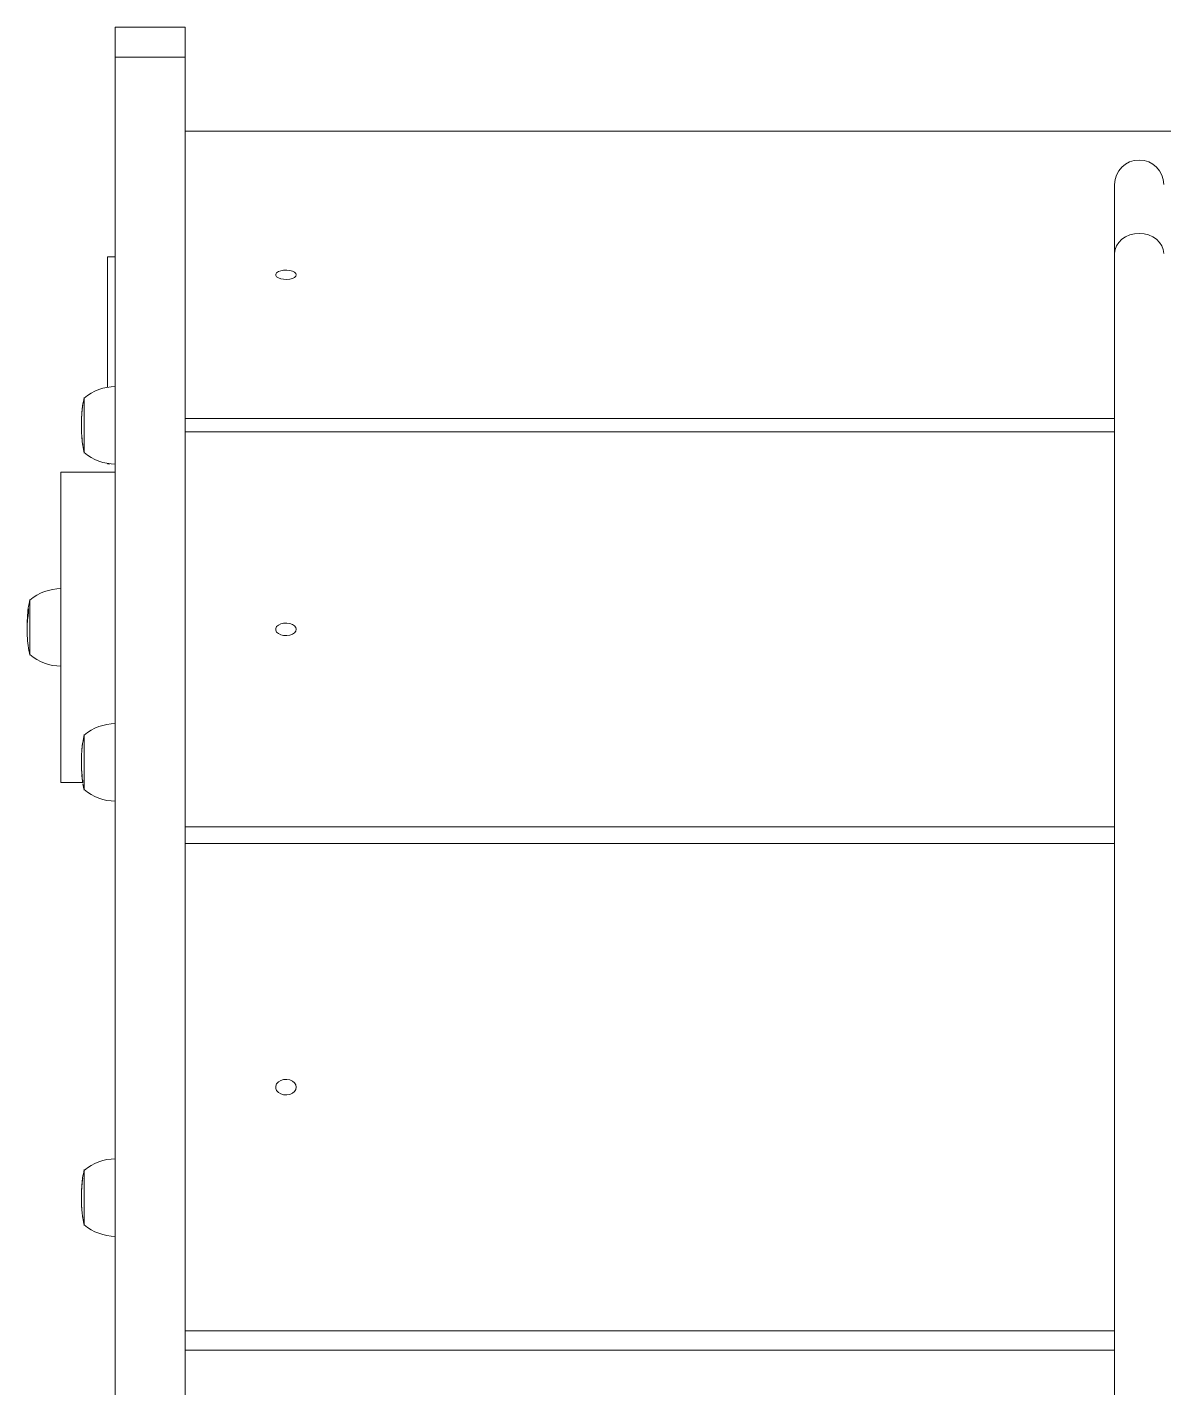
# Model space of a CAD drawing. Header units: millimetres. Extents: x -9848 to 7178, y -5300 to 6667.
# Drawn here: x -2572 to -2133, y 3236 to 3762 of the extents above; entities that cross this region are included whole.
import ezdxf

# ---------------------------------------------------------------- set-up
doc = ezdxf.new("R2010")
doc.units = ezdxf.units.MM
doc.layers.add('DIKOM_ОБЪЕКТ', color=7, linetype='Continuous')

msp = doc.modelspace()

# ---------------------------------------------------------------- linework, layer by layer
at = {"layer": 'DIKOM_ОБЪЕКТ', "color": 7, "linetype": 'Continuous', "lineweight": 15}
for p, q in [((-2511.08, 3761.67), (-2538.08, 3761.67)), ((-2538.08, 3750.13), (-2538.08, 3761.67)), ((-2511.08, 3750.13), (-2511.08, 3761.67)), ((-2538.08, 3750.13), (-2511.08, 3750.13)), ((-2538.08, 3750.13), (-2538.08, 2578.87)), ((-2511.08, 2548.6), (-2511.08, 3750.13)), ((-1865.08, 3721.51), (-2511.08, 3721.51)), ((-2151.58, 3700.81), (-2151.58, 3674.14)), ((-2541.08, 3672.88), (-2538.08, 3672.88)), ((-2541.08, 3622.47), (-2541.08, 3672.88)), ((-2151.58, 3674.14), (-2151.58, 2849.92)), ((-2550.74, 3614.89), (-2550.75, 3614.82)), ((-2550.73, 3614.89), (-2550.74, 3614.89)), ((-2550.68, 3615.28), (-2550.66, 3615.38)), ((-2550.08, 3596.94), (-2550.08, 3618.54)), ((-2551.13, 3609.18), (-2551.13, 3609.35)), ((-2551.13, 3609.2), (-2551.13, 3608.17)), ((-2551.11, 3610.4), (-2551.09, 3610.53)), ((-2551.06, 3611.34), (-2551.08, 3611.22)), ((-2551.06, 3611.67), (-2551.03, 3611.8)), ((-2511.08, 3610.37), (-2151.58, 3610.37)), ((-2551.13, 3608.09), (-2551.13, 3607.02)), ((-2551.13, 3607.65), (-2551.13, 3608.08)), ((-2551.13, 3607.02), (-2551.13, 3606.71)), ((-2551.13, 3606.68), (-2551.13, 3606.27)), ((-2551.06, 3603.91), (-2551.06, 3603.95)), ((-2151.58, 3605.25), (-2511.08, 3605.25)), ((-2550.97, 3602.95), (-2550.97, 3602.97)), ((-2550.91, 3602.22), (-2550.97, 3602.95)), ((-2550.94, 3602.75), (-2550.88, 3601.73)), ((-2550.84, 3601.38), (-2550.71, 3600.74)), ((-2550.7, 3600.52), (-2550.78, 3601)), ((-2550.7, 3600.52), (-2550.7, 3600.52)), ((-2550.67, 3600.52), (-2550.7, 3600.52)), ((-2550.68, 3600.52), (-2550.7, 3600.52)), ((-2538.08, 3589.61), (-2559.08, 3589.61)), ((-2559.08, 3469.61), (-2559.08, 3589.61)), ((-2541.08, 3592.88), (-2541.08, 3593.01)), ((-2540.24, 3592.88), (-2541.08, 3592.88)), ((-2571.08, 3518.81), (-2571.08, 3540.41)), ((-2572.13, 3531.33), (-2572.12, 3531.65)), ((-2572.13, 3531.08), (-2572.13, 3530.87)), ((-2572.13, 3530.86), (-2572.13, 3530.83)), ((-2572.13, 3530.85), (-2572.13, 3530.85)), ((-2572.13, 3530.8), (-2572.13, 3530.84)), ((-2572.13, 3530.31), (-2572.13, 3529.45)), ((-2571.98, 3533.73), (-2571.97, 3533.46)), ((-2571.68, 3534.66), (-2571.74, 3534.66)), ((-2572.13, 3528.37), (-2572.13, 3528.97)), ((-2572.13, 3528.96), (-2572.13, 3528.25)), ((-2572.13, 3528.25), (-2572.13, 3528.14)), ((-2572.13, 3528.14), (-2572.13, 3528.13)), ((-2572.11, 3526.73), (-2572.09, 3526.33)), ((-2550.08, 3466.62), (-2550.08, 3488.22)), ((-2550.73, 3484.62), (-2550.74, 3484.62)), ((-2550.67, 3485.07), (-2550.66, 3485.15)), ((-2551.13, 3478.83), (-2551.13, 3479.02)), ((-2551.13, 3478.85), (-2551.13, 3477.93)), ((-2551.13, 3477.9), (-2551.13, 3476.85)), ((-2551.13, 3477.54), (-2551.13, 3477.9)), ((-2551.11, 3480.12), (-2551.09, 3480.37)), ((-2551.11, 3479.91), (-2551.11, 3480.04)), ((-2551.06, 3481.18), (-2551.07, 3480.95)), ((-2551.05, 3481.41), (-2551.03, 3481.62)), ((-2551.13, 3476.85), (-2551.13, 3476.47)), ((-2551.13, 3476.47), (-2551.13, 3475.95)), ((-2551.06, 3473.66), (-2551.06, 3473.66)), ((-2550.97, 3472.85), (-2550.97, 3472.87)), ((-2550.94, 3472.72), (-2550.88, 3471.43)), ((-2559.08, 3469.61), (-2550.65, 3469.61)), ((-2550.87, 3471.33), (-2550.89, 3471.6)), ((-2550.84, 3471.09), (-2550.71, 3470.73)), ((-2550.7, 3470.46), (-2550.82, 3470.88)), ((-2550.7, 3470.45), (-2550.7, 3470.46)), ((-2550.67, 3470.46), (-2550.7, 3470.46)), ((-2550.66, 3470.45), (-2550.7, 3470.45)), ((-2511.08, 3452.47), (-2151.58, 3452.47)), ((-2151.58, 3446.09), (-2511.08, 3446.09)), ((-2550.08, 3298.33), (-2550.08, 3319.93)), ((-2550.72, 3316), (-2550.74, 3316)), ((-2551.13, 3310.71), (-2551.13, 3311.12)), ((-2551.13, 3310.56), (-2551.13, 3310.71)), ((-2551.13, 3310.6), (-2551.13, 3310.61)), ((-2551.13, 3310.6), (-2551.13, 3309.82)), ((-2551.13, 3309.2), (-2551.13, 3308.19)), ((-2551.13, 3308.7), (-2551.13, 3309.2)), ((-2551.12, 3311.29), (-2551.12, 3311.35)), ((-2551.01, 3313.69), (-2551, 3313.95)), ((-2551.13, 3307.99), (-2551.13, 3307.89)), ((-2551.13, 3307.89), (-2551.13, 3307.66)), ((-2551.09, 3305.73), (-2551.09, 3305.73)), ((-2551.02, 3304.66), (-2551, 3304.52)), ((-2550.97, 3304.12), (-2550.98, 3304.21)), ((-2550.97, 3304.11), (-2550.97, 3304.12)), ((-2550.95, 3303.93), (-2550.97, 3304.11)), ((-2550.94, 3303.81), (-2550.91, 3303.52)), ((-2550.77, 3302.32), (-2550.71, 3301.8)), ((-2550.7, 3301.69), (-2550.72, 3301.94)), ((-2550.7, 3301.74), (-2550.7, 3301.68)), ((-2550.7, 3301.68), (-2550.7, 3301.69)), ((-2550.69, 3301.69), (-2550.7, 3301.69)), ((-2550.69, 3301.68), (-2550.7, 3301.68)), ((-2550.61, 3301.17), (-2550.63, 3301.28)), ((-2511.08, 3257.58), (-2151.58, 3257.58)), ((-2151.58, 3250.18), (-2511.08, 3250.18))]:
    msp.add_line(p, q, dxfattribs=at)
at = {"layer": 'DIKOM_ОБЪЕКТ', "color": 7, "linetype": 'Continuous', "lineweight": 15, "flags": 128}
for points in [[(-2142.08, 3681.95), (-2143.93, 3681.8), (-2145.71, 3681.35), (-2147.36, 3680.63), (-2148.79, 3679.66), (-2149.98, 3678.48), (-2150.85, 3677.13), (-2151.39, 3675.66), (-2151.58, 3674.14)], [(-2132.58, 3674.14), (-2132.76, 3675.66), (-2133.3, 3677.13), (-2134.18, 3678.48), (-2135.36, 3679.66), (-2136.8, 3680.63), (-2138.44, 3681.35), (-2140.22, 3681.8), (-2142.08, 3681.95)], [(-2468.08, 3665.94), (-2468.25, 3665.42), (-2468.77, 3664.94), (-2469.58, 3664.55), (-2470.62, 3664.29), (-2471.78, 3664.17), (-2472.97, 3664.21), (-2474.08, 3664.4), (-2475.01, 3664.73), (-2475.68, 3665.17), (-2476.03, 3665.68), (-2476.03, 3666.21), (-2475.68, 3666.71), (-2475.01, 3667.15), (-2474.08, 3667.48), (-2472.97, 3667.67), (-2471.78, 3667.71), (-2470.62, 3667.6), (-2469.58, 3667.33), (-2468.77, 3666.94), (-2468.25, 3666.47), (-2468.08, 3665.94)], [(-2468.08, 3528.86), (-2468.25, 3528.14), (-2468.77, 3527.48), (-2469.58, 3526.95), (-2470.62, 3526.58), (-2471.78, 3526.42), (-2472.97, 3526.48), (-2474.08, 3526.74), (-2475.01, 3527.2), (-2475.68, 3527.8), (-2476.03, 3528.49), (-2476.03, 3529.22), (-2475.68, 3529.92), (-2475.01, 3530.52), (-2474.08, 3530.98), (-2472.97, 3531.24), (-2471.78, 3531.3), (-2470.62, 3531.13), (-2469.58, 3530.77), (-2468.77, 3530.24), (-2468.25, 3529.58), (-2468.08, 3528.86)], [(-2468.08, 3351.83), (-2468.25, 3350.94), (-2468.77, 3350.14), (-2469.58, 3349.48), (-2470.62, 3349.03), (-2471.78, 3348.83), (-2472.97, 3348.89), (-2474.08, 3349.22), (-2475.01, 3349.78), (-2475.68, 3350.53), (-2476.03, 3351.38), (-2476.03, 3352.28), (-2475.68, 3353.14), (-2475.01, 3353.89), (-2474.08, 3354.45), (-2472.97, 3354.77), (-2471.78, 3354.84), (-2470.62, 3354.64), (-2469.58, 3354.19), (-2468.77, 3353.53), (-2468.25, 3352.72), (-2468.08, 3351.83)]]:
    msp.add_lwpolyline(points, dxfattribs=at)
at = {"layer": 'DIKOM_ОБЪЕКТ', "color": 7, "linetype": 'Continuous', "lineweight": 15}
for centre, radius, start, end in [((-2142.08, 3700.81), 9.5, 0, 180), ((-2537.92, 3604.06), 18.68, 90.4909, 130.6212), ((-2509.29, 3609.22), 41.84, 172.3016, 175.0914), ((-2509.29, 3609.22), 41.84, 167.1204, 171.6696), ((-2509.29, 3609.22), 41.84, 177.261, 178.3843), ((-2509.29, 3609.22), 41.84, 175.7556, 176.636), ((-2509.29, 3606.27), 41.84, 180, 182.5889), ((-2509.29, 3606.27), 41.84, 183.1676, 184.0908), ((-2509.29, 3606.27), 41.84, 184.7178, 185.5493), ((-2509.29, 3606.27), 41.84, 186.154, 186.7321), ((-2509.29, 3606.27), 41.84, 187.2379, 188.1158), ((-2509.29, 3606.27), 41.84, 188.7474, 192.8796), ((-2537.92, 3611.42), 18.68, 229.3788, 269.5091), ((-2558.92, 3525.93), 18.68, 90.4909, 130.6212), ((-2530.29, 3531.08), 41.84, 167.1204, 176.6413), ((-2530.29, 3531.08), 41.84, 178.8572, 180), ((-2530.29, 3528.13), 41.84, 182.4623, 192.8796), ((-2558.92, 3533.28), 18.68, 229.3788, 269.5091), ((-2509.29, 3478.9), 41.84, 167.1204, 171.5111), ((-2537.92, 3473.74), 18.68, 90.4909, 130.6212), ((-2509.29, 3478.9), 41.84, 173.6741, 174.6824), ((-2509.29, 3478.9), 41.84, 177.1882, 178.3289), ((-2509.29, 3478.9), 41.84, 175.4213, 176.5537), ((-2509.29, 3475.95), 41.84, 180, 182.4997), ((-2509.29, 3475.95), 41.84, 183.1315, 184.184), ((-2509.29, 3475.95), 41.84, 184.8208, 185.9672), ((-2509.29, 3475.95), 41.84, 187.0585, 187.7735), ((-2509.29, 3475.95), 41.84, 189.3946, 192.8796), ((-2537.92, 3481.1), 18.68, 229.3788, 269.5091), ((-2509.29, 3310.61), 41.84, 167.1204, 171.6474), ((-2537.92, 3305.45), 18.68, 90.4909, 130.6212), ((-2509.29, 3310.61), 41.84, 172.281, 174.9269), ((-2509.29, 3310.61), 41.84, 179.2961, 180), ((-2509.29, 3310.61), 41.84, 177.2505, 178.3765), ((-2509.29, 3310.61), 41.84, 175.5281, 176.6243), ((-2509.29, 3307.66), 41.84, 180, 182.6845), ((-2509.29, 3307.66), 41.84, 183.2698, 184.1037), ((-2509.29, 3307.66), 41.84, 184.7322, 185.1196), ((-2509.29, 3307.66), 41.84, 185.6804, 187.3361), ((-2509.29, 3307.66), 41.84, 187.8646, 188.1373), ((-2509.29, 3307.66), 41.84, 188.7704, 192.8796), ((-2537.92, 3312.81), 18.68, 229.3788, 269.5091)]:
    msp.add_arc(centre, radius, start, end, dxfattribs=at)
for points, knots in [([(-2550.82, 3614.17), (-2550.84, 3613.97), (-2550.88, 3613.63), (-2550.93, 3613.17), (-2550.97, 3612.81), (-2551, 3612.53), (-2551.01, 3612.38), (-2551.01, 3612.35), (-2551.01, 3612.34)], [0, 0, 0, 0, 0.216649, 0.358792, 0.500942, 0.688028, 0.8807, 1, 1, 1, 1]), ([(-2550.83, 3614.14), (-2550.82, 3614.26), (-2550.79, 3614.51), (-2550.75, 3614.76), (-2550.74, 3614.89)], [0, 0, 0, 0, 0.488292, 1, 1, 1, 1]), ([(-2550.66, 3615.38), (-2550.69, 3615.17), (-2550.75, 3614.77), (-2550.79, 3614.36), (-2550.82, 3614.17)], [0, 0, 0, 0, 0.512299, 1, 1, 1, 1]), ([(-2551.12, 3609.94), (-2551.13, 3609.45), (-2551.13, 3608.9), (-2551.13, 3608.35), (-2551.13, 3608.29)], [0, 0, 0, 0, 0.896904, 1, 1, 1, 1]), ([(-2551.11, 3610.08), (-2551.11, 3610.05), (-2551.12, 3610.01), (-2551.12, 3609.96), (-2551.12, 3609.94)], [0, 0, 0, 0, 0.498489, 1, 1, 1, 1]), ([(-2551.09, 3610.53), (-2551.1, 3610.46), (-2551.1, 3610.3), (-2551.1, 3610.15), (-2551.11, 3610.08)], [0, 0, 0, 0, 0.484237, 1, 1, 1, 1]), ([(-2551.03, 3611.8), (-2551.04, 3611.73), (-2551.05, 3611.57), (-2551.05, 3611.42), (-2551.06, 3611.34)], [0, 0, 0, 0, 0.475862, 1, 1, 1, 1]), ([(-2550.98, 3612.79), (-2550.97, 3612.81), (-2550.97, 3612.85), (-2550.95, 3613.06), (-2550.93, 3613.28), (-2550.89, 3613.58), (-2550.86, 3613.87), (-2550.84, 3614.07), (-2550.83, 3614.14)], [0, 0, 0, 0, 0.278688, 0.446701, 0.583281, 0.720628, 0.895714, 1, 1, 1, 1]), ([(-2551.13, 3608.29), (-2551.13, 3608.18), (-2551.13, 3607.97), (-2551.13, 3607.76), (-2551.13, 3607.65)], [0, 0, 0, 0, 0.500002, 1, 1, 1, 1]), ([(-2551.13, 3607.03), (-2551.13, 3606.93), (-2551.13, 3606.74), (-2551.12, 3606.26), (-2551.11, 3605.91), (-2551.11, 3605.73)], [0, 0, 0, 0, 0.33334, 0.661934, 1, 1, 1, 1]), ([(-2551.11, 3605.69), (-2551.12, 3605.84), (-2551.12, 3606.12), (-2551.13, 3606.46), (-2551.13, 3606.7), (-2551.13, 3606.76), (-2551.13, 3606.79)], [0, 0, 0, 0, 0.286809, 0.529034, 0.771163, 1, 1, 1, 1]), ([(-2551.11, 3605.73), (-2551.1, 3605.52), (-2551.09, 3605.13), (-2551.08, 3604.62), (-2551.07, 3604.24), (-2551.06, 3603.98), (-2551.06, 3603.93), (-2551.06, 3603.91)], [0, 0, 0, 0, 0.225216, 0.412954, 0.600059, 0.800045, 1, 1, 1, 1]), ([(-2551.09, 3604.36), (-2551.09, 3604.39), (-2551.08, 3604.44), (-2551.09, 3604.71), (-2551.1, 3605.03), (-2551.11, 3605.38), (-2551.11, 3605.6), (-2551.11, 3605.69)], [0, 0, 0, 0, 0.301867, 0.491442, 0.680995, 0.87646, 1, 1, 1, 1]), ([(-2551.09, 3604.37), (-2551.09, 3604.37), (-2551.09, 3604.34), (-2551.09, 3604.35), (-2551.09, 3604.36)], [0, 0, 0, 0, 0.166368, 1, 1, 1, 1]), ([(-2551.02, 3603.28), (-2551.02, 3603.29), (-2551.03, 3603.35), (-2551.01, 3603.41), (-2551, 3603.46)], [0, 0, 0, 0, 0.214666, 1, 1, 1, 1]), ([(-2551, 3603.46), (-2550.99, 3603.34), (-2550.97, 3603.1), (-2550.95, 3602.87), (-2550.94, 3602.75)], [0, 0, 0, 0, 0.512684, 1, 1, 1, 1]), ([(-2550.71, 3600.36), (-2550.71, 3600.37), (-2550.72, 3600.42), (-2550.71, 3600.48), (-2550.7, 3600.52)], [0, 0, 0, 0, 0.226049, 1, 1, 1, 1]), ([(-2550.71, 3600.74), (-2550.69, 3600.64), (-2550.66, 3600.43), (-2550.63, 3600.22), (-2550.61, 3600.11)], [0, 0, 0, 0, 0.456114, 1, 1, 1, 1]), ([(-2550.61, 3600.11), (-2550.63, 3600.06), (-2550.66, 3599.99), (-2550.64, 3599.93), (-2550.64, 3599.91)], [0, 0, 0, 0, 0.700316, 1, 1, 1, 1]), ([(-2572.01, 3533.36), (-2572.01, 3533.55), (-2572.01, 3533.84), (-2571.97, 3534.36), (-2571.94, 3534.77), (-2571.89, 3535.24), (-2571.86, 3535.54), (-2571.83, 3535.7)], [0, 0, 0, 0, 0.33427, 0.493526, 0.624279, 0.784905, 1, 1, 1, 1]), ([(-2571.84, 3535.52), (-2571.86, 3535.38), (-2571.89, 3535.17), (-2571.92, 3534.82), (-2571.95, 3534.49), (-2571.97, 3534.13), (-2571.98, 3533.89), (-2571.98, 3533.75), (-2571.98, 3533.73)], [0, 0, 0, 0, 0.219647, 0.356927, 0.494367, 0.672704, 0.937388, 1, 1, 1, 1]), ([(-2571.74, 3536.15), (-2571.76, 3536.05), (-2571.79, 3535.83), (-2571.82, 3535.62), (-2571.84, 3535.52)], [0, 0, 0, 0, 0.51032, 1, 1, 1, 1]), ([(-2571.83, 3535.7), (-2571.81, 3535.88), (-2571.76, 3536.23), (-2571.7, 3536.58), (-2571.67, 3536.76)], [0, 0, 0, 0, 0.489514, 1, 1, 1, 1]), ([(-2571.74, 3534.66), (-2571.75, 3534.91), (-2571.76, 3535.41), (-2571.75, 3535.91), (-2571.74, 3536.15)], [0, 0, 0, 0, 0.500119, 1, 1, 1, 1]), ([(-2571.67, 3536.76), (-2571.68, 3536.43), (-2571.71, 3535.79), (-2571.67, 3535.14), (-2571.66, 3534.82)], [0, 0, 0, 0, 0.499872, 1, 1, 1, 1]), ([(-2572.12, 3531.32), (-2572.13, 3530.6), (-2572.13, 3529.79), (-2572.13, 3528.99), (-2572.13, 3528.9)], [0, 0, 0, 0, 0.896773, 1, 1, 1, 1]), ([(-2572.12, 3531.65), (-2572.12, 3531.77), (-2572.12, 3532), (-2572.11, 3532.22), (-2572.11, 3532.34)], [0, 0, 0, 0, 0.501946, 1, 1, 1, 1]), ([(-2572.11, 3530.39), (-2572.11, 3530.55), (-2572.12, 3530.86), (-2572.12, 3531.17), (-2572.12, 3531.32)], [0, 0, 0, 0, 0.498486, 1, 1, 1, 1]), ([(-2572.1, 3532.71), (-2572.11, 3532.39), (-2572.12, 3531.74), (-2572.1, 3531.09), (-2572.09, 3530.77)], [0, 0, 0, 0, 0.500052, 1, 1, 1, 1]), ([(-2572.11, 3532.34), (-2572.11, 3532.4), (-2572.11, 3532.53), (-2572.1, 3532.65), (-2572.1, 3532.71)], [0, 0, 0, 0, 0.51575, 1, 1, 1, 1]), ([(-2572.09, 3530.77), (-2572.09, 3530.71), (-2572.1, 3530.58), (-2572.1, 3530.46), (-2572.11, 3530.39)], [0, 0, 0, 0, 0.483639, 1, 1, 1, 1]), ([(-2572.06, 3531.45), (-2572.07, 3531.77), (-2572.09, 3532.42), (-2572.07, 3533.07), (-2572.06, 3533.39)], [0, 0, 0, 0, 0.499899, 1, 1, 1, 1]), ([(-2572.04, 3533.77), (-2572.05, 3533.45), (-2572.07, 3532.8), (-2572.04, 3532.15), (-2572.03, 3531.83)], [0, 0, 0, 0, 0.500062, 1, 1, 1, 1]), ([(-2572.06, 3533.39), (-2572.06, 3533.46), (-2572.05, 3533.59), (-2572.04, 3533.71), (-2572.04, 3533.77)], [0, 0, 0, 0, 0.524468, 1, 1, 1, 1]), ([(-2572.03, 3531.83), (-2572.04, 3531.77), (-2572.05, 3531.64), (-2572.05, 3531.52), (-2572.06, 3531.45)], [0, 0, 0, 0, 0.476086, 1, 1, 1, 1]), ([(-2571.99, 3533.01), (-2572, 3533.06), (-2572.01, 3533.14), (-2572.01, 3533.3), (-2572.01, 3533.36)], [0, 0, 0, 0, 0.617668, 1, 1, 1, 1]), ([(-2571.82, 3533.81), (-2571.84, 3533.64), (-2571.88, 3533.36), (-2571.93, 3533.08), (-2571.96, 3532.97), (-2571.97, 3532.99), (-2571.97, 3532.99)], [0, 0, 0, 0, 0.381342, 0.631707, 0.881921, 1, 1, 1, 1]), ([(-2571.95, 3533.41), (-2571.95, 3533.41), (-2571.95, 3533.41), (-2571.92, 3533.43), (-2571.89, 3533.59), (-2571.86, 3533.82), (-2571.84, 3533.98), (-2571.83, 3534.04)], [0, 0, 0, 0, 0.000843, 0.247355, 0.495375, 0.811334, 1, 1, 1, 1]), ([(-2571.83, 3534.04), (-2571.82, 3534.14), (-2571.79, 3534.35), (-2571.75, 3534.56), (-2571.74, 3534.66)], [0, 0, 0, 0, 0.488579, 1, 1, 1, 1]), ([(-2571.66, 3534.82), (-2571.69, 3534.64), (-2571.75, 3534.31), (-2571.79, 3533.97), (-2571.82, 3533.81)], [0, 0, 0, 0, 0.512425, 1, 1, 1, 1]), ([(-2572.13, 3528.9), (-2572.13, 3528.81), (-2572.13, 3528.64), (-2572.13, 3528.46), (-2572.13, 3528.37)], [0, 0, 0, 0, 0.499935, 1, 1, 1, 1]), ([(-2572.13, 3528.26), (-2572.13, 3528.09), (-2572.13, 3527.75), (-2572.12, 3527.2), (-2572.11, 3526.89), (-2572.11, 3526.73)], [0, 0, 0, 0, 0.33194, 0.661273, 1, 1, 1, 1]), ([(-2572.11, 3526.96), (-2572.12, 3527.09), (-2572.12, 3527.34), (-2572.13, 3527.75), (-2572.13, 3528.03), (-2572.13, 3528.15), (-2572.13, 3528.16)], [0, 0, 0, 0, 0.360728, 0.665404, 0.969828, 1, 1, 1, 1]), ([(-2572.1, 3526.58), (-2572.1, 3526.63), (-2572.11, 3526.73), (-2572.11, 3526.89), (-2572.11, 3526.96)], [0, 0, 0, 0, 0.548656, 1, 1, 1, 1]), ([(-2550.82, 3483.96), (-2550.84, 3483.76), (-2550.88, 3483.43), (-2550.93, 3482.96), (-2550.97, 3482.58), (-2550.99, 3482.33), (-2551, 3482.25), (-2551, 3482.24)], [0, 0, 0, 0, 0.302033, 0.500146, 0.698216, 0.958839, 1, 1, 1, 1]), ([(-2550.97, 3482.55), (-2550.97, 3482.57), (-2550.97, 3482.61), (-2550.95, 3482.78), (-2550.93, 3483.02), (-2550.89, 3483.33), (-2550.86, 3483.62), (-2550.84, 3483.81), (-2550.83, 3483.89)], [0, 0, 0, 0, 0.074927, 0.290272, 0.465471, 0.641648, 0.86603, 1, 1, 1, 1]), ([(-2550.83, 3483.89), (-2550.82, 3484.01), (-2550.79, 3484.25), (-2550.75, 3484.5), (-2550.74, 3484.62)], [0, 0, 0, 0, 0.488122, 1, 1, 1, 1]), ([(-2550.66, 3485.15), (-2550.69, 3484.94), (-2550.75, 3484.55), (-2550.79, 3484.15), (-2550.82, 3483.96)], [0, 0, 0, 0, 0.512273, 1, 1, 1, 1]), ([(-2551.12, 3479.61), (-2551.13, 3479.18), (-2551.13, 3478.7), (-2551.13, 3478.22), (-2551.13, 3478.17)], [0, 0, 0, 0, 0.896876, 1, 1, 1, 1]), ([(-2551.13, 3478.17), (-2551.13, 3478.06), (-2551.13, 3477.85), (-2551.13, 3477.64), (-2551.13, 3477.54)], [0, 0, 0, 0, 0.499625, 1, 1, 1, 1]), ([(-2551.11, 3479.93), (-2551.11, 3479.87), (-2551.12, 3479.77), (-2551.12, 3479.66), (-2551.12, 3479.61)], [0, 0, 0, 0, 0.498497, 1, 1, 1, 1]), ([(-2551.09, 3480.37), (-2551.1, 3480.3), (-2551.1, 3480.15), (-2551.1, 3480), (-2551.11, 3479.93)], [0, 0, 0, 0, 0.483985, 1, 1, 1, 1]), ([(-2551.03, 3481.62), (-2551.04, 3481.55), (-2551.05, 3481.4), (-2551.05, 3481.25), (-2551.06, 3481.18)], [0, 0, 0, 0, 0.475514, 1, 1, 1, 1]), ([(-2551.13, 3476.85), (-2551.13, 3476.77), (-2551.13, 3476.61), (-2551.12, 3476.17), (-2551.11, 3475.82), (-2551.11, 3475.65)], [0, 0, 0, 0, 0.329794, 0.660256, 1, 1, 1, 1]), ([(-2551.11, 3475.57), (-2551.12, 3475.71), (-2551.12, 3475.98), (-2551.13, 3476.3), (-2551.13, 3476.49), (-2551.13, 3476.56), (-2551.13, 3476.54), (-2551.13, 3476.54)], [0, 0, 0, 0, 0.268948, 0.496273, 0.723462, 0.93809, 1, 1, 1, 1]), ([(-2551.11, 3475.65), (-2551.1, 3475.44), (-2551.09, 3475.06), (-2551.08, 3474.52), (-2551.07, 3474.1), (-2551.06, 3473.79), (-2551.06, 3473.7), (-2551.06, 3473.66)], [0, 0, 0, 0, 0.225369, 0.412943, 0.600027, 0.800095, 1, 1, 1, 1]), ([(-2551.09, 3474.1), (-2551.09, 3474.16), (-2551.08, 3474.24), (-2551.09, 3474.56), (-2551.1, 3474.91), (-2551.11, 3475.26), (-2551.11, 3475.48), (-2551.11, 3475.57)], [0, 0, 0, 0, 0.301843, 0.491437, 0.680941, 0.876321, 1, 1, 1, 1]), ([(-2551.09, 3474.12), (-2551.09, 3474.09), (-2551.09, 3474.04), (-2551.09, 3474.09), (-2551.09, 3474.1)], [0, 0, 0, 0, 0.573632, 1, 1, 1, 1]), ([(-2551.01, 3472.89), (-2551.02, 3472.96), (-2551.03, 3473.13), (-2551.01, 3473.3), (-2551, 3473.41)], [0, 0, 0, 0, 0.358359, 1, 1, 1, 1]), ([(-2551, 3473.41), (-2550.99, 3473.29), (-2550.97, 3473.06), (-2550.95, 3472.83), (-2550.94, 3472.72)], [0, 0, 0, 0, 0.513526, 1, 1, 1, 1]), ([(-2550.88, 3471.43), (-2550.88, 3471.39), (-2550.87, 3471.32), (-2550.86, 3471.24), (-2550.86, 3471.2), (-2550.86, 3471.18)], [0, 0, 0, 0, 0.49975, 0.749731, 1, 1, 1, 1]), ([(-2550.86, 3471.18), (-2550.86, 3471.18), (-2550.86, 3471.17), (-2550.86, 3471.17), (-2550.86, 3471.17)], [0, 0, 0, 0, 0.527583, 1, 1, 1, 1]), ([(-2550.86, 3471.17), (-2550.85, 3471.16), (-2550.85, 3471.14), (-2550.85, 3471.11), (-2550.84, 3471.1), (-2550.84, 3471.09)], [0, 0, 0, 0, 0.499948, 0.750014, 1, 1, 1, 1]), ([(-2550.69, 3469.89), (-2550.7, 3469.98), (-2550.72, 3470.17), (-2550.71, 3470.35), (-2550.7, 3470.45)], [0, 0, 0, 0, 0.500163, 1, 1, 1, 1]), ([(-2550.71, 3470.73), (-2550.69, 3470.63), (-2550.66, 3470.43), (-2550.63, 3470.22), (-2550.61, 3470.11)], [0, 0, 0, 0, 0.455808, 1, 1, 1, 1]), ([(-2550.62, 3469.44), (-2550.63, 3469.53), (-2550.66, 3469.68), (-2550.68, 3469.83), (-2550.69, 3469.89)], [0, 0, 0, 0, 0.56323, 1, 1, 1, 1]), ([(-2550.61, 3470.11), (-2550.63, 3470), (-2550.66, 3469.78), (-2550.63, 3469.55), (-2550.62, 3469.44)], [0, 0, 0, 0, 0.500154, 1, 1, 1, 1]), ([(-2550.82, 3315.2), (-2550.84, 3315), (-2550.88, 3314.67), (-2550.93, 3314.24), (-2550.97, 3313.93), (-2551, 3313.73), (-2551.01, 3313.67), (-2551.01, 3313.68), (-2551.01, 3313.68)], [0, 0, 0, 0, 0.243455, 0.403366, 0.56309, 0.773312, 0.989931, 1, 1, 1, 1]), ([(-2550.97, 3314.31), (-2550.97, 3314.25), (-2550.98, 3314.17), (-2550.98, 3314.15), (-2550.98, 3314.14)], [0, 0, 0, 0, 0.805162, 1, 1, 1, 1]), ([(-2550.97, 3314.15), (-2550.97, 3314.14), (-2550.97, 3314.13), (-2550.95, 3314.25), (-2550.93, 3314.43), (-2550.89, 3314.69), (-2550.86, 3314.98), (-2550.84, 3315.18), (-2550.83, 3315.25)], [0, 0, 0, 0, 0.1754, 0.36746, 0.523413, 0.680392, 0.880601, 1, 1, 1, 1]), ([(-2550.83, 3315.25), (-2550.82, 3315.37), (-2550.79, 3315.62), (-2550.75, 3315.87), (-2550.74, 3316)], [0, 0, 0, 0, 0.488266, 1, 1, 1, 1]), ([(-2550.66, 3316.41), (-2550.69, 3316.2), (-2550.75, 3315.8), (-2550.79, 3315.4), (-2550.82, 3315.2)], [0, 0, 0, 0, 0.512315, 1, 1, 1, 1]), ([(-2550.74, 3316), (-2550.75, 3316.04), (-2550.76, 3316.12), (-2550.75, 3316.2), (-2550.75, 3316.22)], [0, 0, 0, 0, 0.612064, 1, 1, 1, 1]), ([(-2550.68, 3316.68), (-2550.69, 3316.65), (-2550.7, 3316.56), (-2550.68, 3316.47), (-2550.66, 3316.41)], [0, 0, 0, 0, 0.339021, 1, 1, 1, 1]), ([(-2551.12, 3311.29), (-2551.13, 3310.71), (-2551.13, 3310.05), (-2551.13, 3309.4), (-2551.13, 3309.34)], [0, 0, 0, 0, 0.897009, 1, 1, 1, 1]), ([(-2551.13, 3309.34), (-2551.13, 3309.23), (-2551.13, 3309.02), (-2551.13, 3308.81), (-2551.13, 3308.7)], [0, 0, 0, 0, 0.500366, 1, 1, 1, 1]), ([(-2551.11, 3311.79), (-2551.11, 3311.78), (-2551.12, 3311.7), (-2551.1, 3311.63), (-2551.09, 3311.57)], [0, 0, 0, 0, 0.183421, 1, 1, 1, 1]), ([(-2551.11, 3311.12), (-2551.11, 3311.15), (-2551.12, 3311.2), (-2551.12, 3311.26), (-2551.12, 3311.29)], [0, 0, 0, 0, 0.498489, 1, 1, 1, 1]), ([(-2551.09, 3311.57), (-2551.1, 3311.5), (-2551.1, 3311.35), (-2551.1, 3311.2), (-2551.11, 3311.12)], [0, 0, 0, 0, 0.483157, 1, 1, 1, 1]), ([(-2551.06, 3312.38), (-2551.07, 3312.44), (-2551.09, 3312.52), (-2551.08, 3312.6), (-2551.08, 3312.61)], [0, 0, 0, 0, 0.785435, 1, 1, 1, 1]), ([(-2551.05, 3313.07), (-2551.05, 3313.05), (-2551.07, 3312.97), (-2551.05, 3312.9), (-2551.03, 3312.84)], [0, 0, 0, 0, 0.230863, 1, 1, 1, 1]), ([(-2551.03, 3312.84), (-2551.04, 3312.76), (-2551.05, 3312.61), (-2551.05, 3312.46), (-2551.06, 3312.38)], [0, 0, 0, 0, 0.475811, 1, 1, 1, 1]), ([(-2551.13, 3308.21), (-2551.13, 3308.08), (-2551.13, 3307.83), (-2551.12, 3307.31), (-2551.11, 3306.95), (-2551.11, 3306.77)], [0, 0, 0, 0, 0.337119, 0.66409, 1, 1, 1, 1]), ([(-2551.11, 3306.81), (-2551.12, 3306.96), (-2551.12, 3307.24), (-2551.13, 3307.62), (-2551.13, 3307.85), (-2551.13, 3307.91), (-2551.13, 3307.92)], [0, 0, 0, 0, 0.357059, 0.658658, 0.959931, 1, 1, 1, 1]), ([(-2551.09, 3305.74), (-2551.09, 3305.73), (-2551.08, 3305.72), (-2551.09, 3305.91), (-2551.1, 3306.18), (-2551.11, 3306.5), (-2551.11, 3306.72), (-2551.11, 3306.81)], [0, 0, 0, 0, 0.301869, 0.491394, 0.681033, 0.876409, 1, 1, 1, 1]), ([(-2551.11, 3306.77), (-2551.1, 3306.56), (-2551.09, 3306.19), (-2551.08, 3305.73), (-2551.07, 3305.42), (-2551.06, 3305.28), (-2551.06, 3305.29), (-2551.06, 3305.29)], [0, 0, 0, 0, 0.249222, 0.456878, 0.663895, 0.885097, 1, 1, 1, 1]), ([(-2551, 3304.52), (-2550.99, 3304.4), (-2550.97, 3304.16), (-2550.95, 3303.93), (-2550.94, 3303.81)], [0, 0, 0, 0, 0.513048, 1, 1, 1, 1]), ([(-2550.71, 3301.8), (-2550.69, 3301.7), (-2550.66, 3301.49), (-2550.63, 3301.29), (-2550.61, 3301.17)], [0, 0, 0, 0, 0.45639, 1, 1, 1, 1])]:
    msp.add_open_spline(points, degree=3, knots=knots, dxfattribs=at)

doc.saveas('drawing.dxf')
